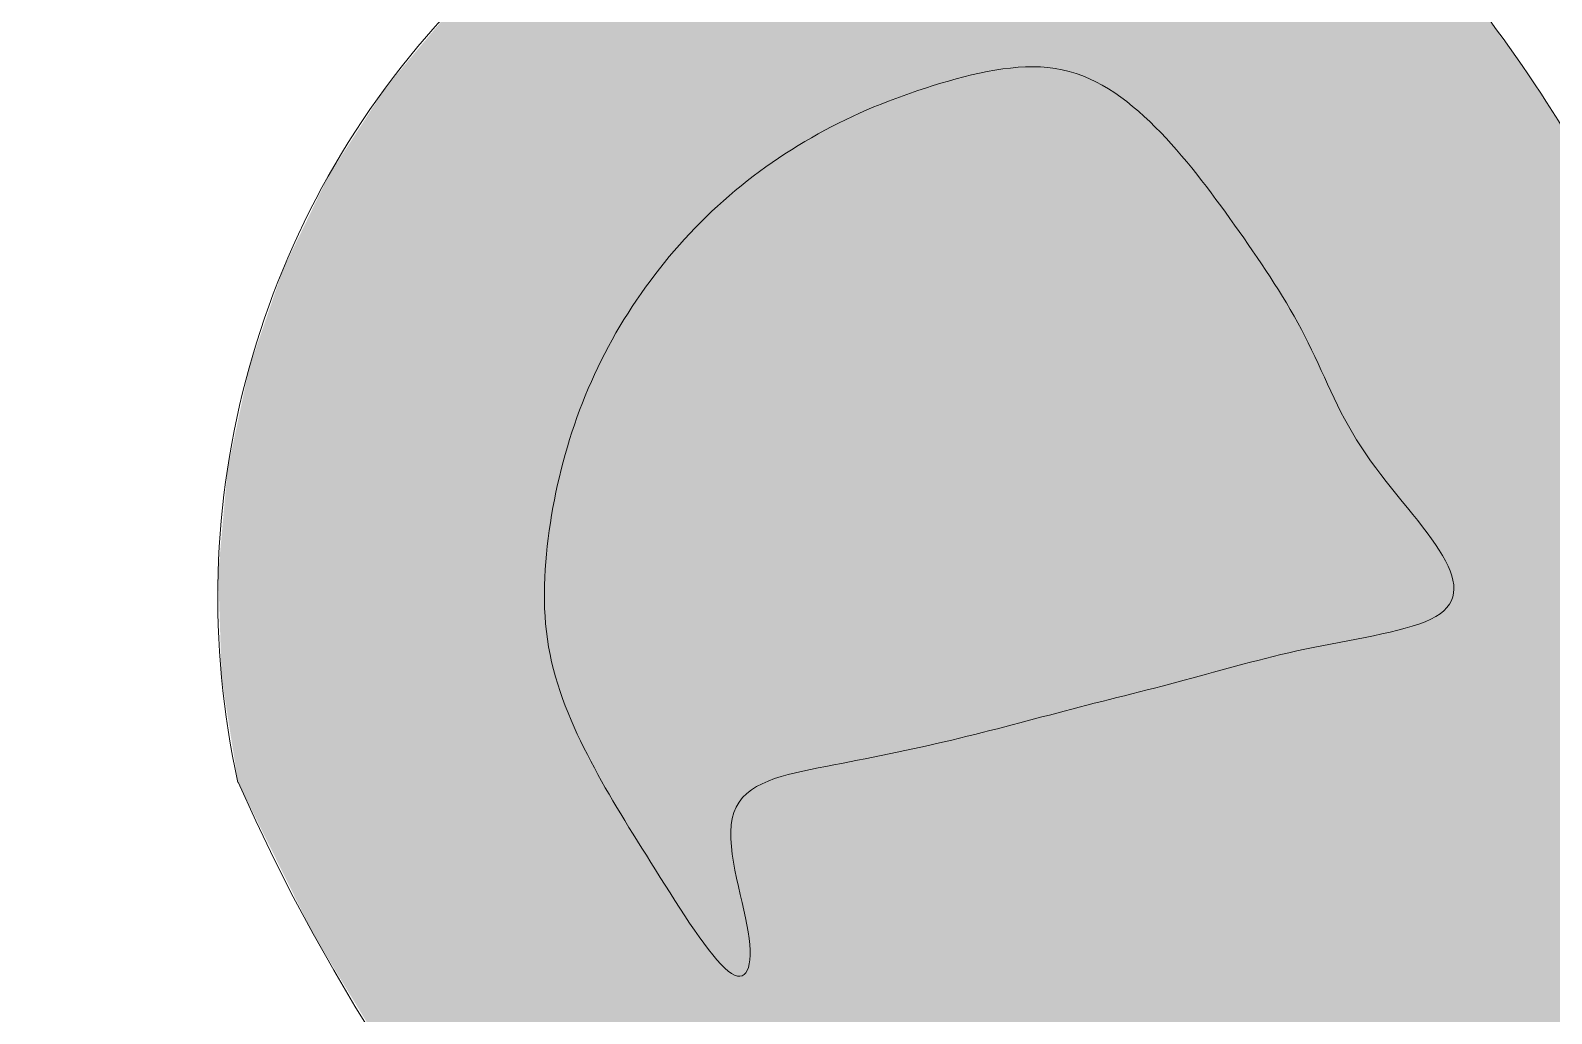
# Model space of a CAD drawing. Header units: inches. Extents: x 36 to 71.8, y 17.4 to 61.8.
# Drawn here: x 42.465 to 43.584, y 24.957 to 25.68 of the extents above; entities that cross this region are included whole.
import ezdxf

# ---------------------------------------------------------------- set-up
doc = ezdxf.new("R2010")
doc.units = ezdxf.units.IN
doc.header["$MEASUREMENT"] = 0
for name, color, linetype, lineweight in [('00_SOURCE_FROZEN', 7, 'CONTINUOUS', 18), ('20_ADDITIONS_CLOSED', 7, 'CONTINUOUS', 13), ('30_MATERIALS', 7, 'CONTINUOUS', 13)]:
    doc.layers.add(name, color=color, linetype=linetype, lineweight=lineweight)

msp = doc.modelspace()

# ---------------------------------------------------------------- hatches: boundary and pattern name
at = {"layer": '30_MATERIALS', "true_color": 0xe8d8b8}
h = msp.add_hatch(color=254, dxfattribs=at)
h.dxf.hatch_style = 1
h.paths.add_polyline_path([(42.618, 25.1268), (42.6059, 25.2038), (42.6034, 25.2808), (42.6103, 25.3571), (42.6262, 25.4317), (42.651, 25.5038), (42.6844, 25.5726), (42.7263, 25.6374), (42.7764, 25.6971), (42.8334, 25.7503), (42.8958, 25.7955), (42.9628, 25.8326), (43.0335, 25.8612), (43.1071, 25.8811), (43.1829, 25.892), (43.2599, 25.8935), (43.3375, 25.8856), (43.3888, 25.8453), (43.4371, 25.8019), (43.4822, 25.7554), (43.5241, 25.706), (43.5627, 25.654), (43.5977, 25.5994), (43.629, 25.5425), (43.6566, 25.4834), (43.6904, 25.4418), (43.7272, 25.404), (43.7667, 25.3698), (43.8087, 25.3395), (43.8528, 25.3131), (43.8988, 25.2906), (43.9464, 25.2721), (43.9953, 25.2577), (44.0452, 25.2475), (44.0959, 25.2415), (44.1471, 25.2399), (44.1984, 25.2426), (44.2497, 25.2497), (44.3006, 25.2613), (44.3509, 25.2775), (44.4003, 25.2984), (45.5531, 25.8559), (46.7069, 26.4115), (47.8615, 26.9652), (49.0171, 27.517), (49.377, 27.7139), (49.7401, 27.9048), (50.1062, 28.0896), (50.4753, 28.2683), (50.8473, 28.4409), (51.2221, 28.6073), (51.5997, 28.7675), (51.9799, 28.9214), (52.1435, 28.9637), (52.308, 29.0011), (52.4733, 29.0335), (52.6393, 29.0611), (52.806, 29.0838), (52.9731, 29.1016), (53.1405, 29.1145), (53.3083, 29.1224), (53.4762, 29.1255), (53.6442, 29.1236), (53.8121, 29.1168), (53.9798, 29.1051), (54.1473, 29.0885), (54.3144, 29.0669), (54.481, 29.0404), (54.647, 29.009), (54.6796, 29.0046), (54.7104, 28.995), (54.7389, 28.9808), (54.7646, 28.9623), (54.7871, 28.94), (54.8058, 28.9142), (54.8203, 28.8854), (54.8301, 28.854), (54.7941, 28.6765), (54.7694, 28.4972), (54.756, 28.3167), (54.7539, 28.1355), (54.7915, 28.0354), (54.8345, 27.9382), (54.8827, 27.844), (54.9359, 27.753), (54.9939, 27.6654), (55.0566, 27.5813), (55.1238, 27.501), (55.1953, 27.4246), (55.2709, 27.3523), (55.3505, 27.2842), (55.4339, 27.2206), (55.5208, 27.1616), (55.6113, 27.1075), (55.7049, 27.0582), (55.8017, 27.0142), (55.9014, 26.9755), (55.9546, 26.9606), (56.0086, 26.9528), (56.0627, 26.9521), (56.1162, 26.9584), (56.1685, 26.9714), (56.2189, 26.9911), (56.2667, 27.0174), (56.3113, 27.0501), (56.4876, 27.2716), (56.6729, 27.4841), (56.8671, 27.6876), (57.0696, 27.8817), (57.2801, 28.0663), (57.4983, 28.2411), (57.7238, 28.4058), (57.9563, 28.5604), (58.1954, 28.7045), (58.4408, 28.8379), (58.6921, 28.9604), (58.949, 29.0718), (59.2111, 29.1719), (59.478, 29.2604), (59.7494, 29.3371), (60.025, 29.4018), (60.1307, 29.43), (60.2379, 29.4456), (60.3455, 29.4488), (60.4525, 29.4397), (60.5577, 29.4185), (60.6601, 29.3853), (60.7586, 29.3403), (60.8523, 29.2836), (60.9387, 29.2165), (61.0159, 29.1405), (61.0835, 29.0567), (61.141, 28.9661), (61.1877, 28.8694), (61.2232, 28.7678), (61.2469, 28.6621), (61.2584, 28.5534), (61.1809, 28.3418), (61.0939, 28.1362), (60.998, 27.9368), (60.8933, 27.7438), (60.7803, 27.5573), (60.6592, 27.3775), (60.5304, 27.2046), (60.3941, 27.0388), (60.2507, 26.8802), (60.1006, 26.7289), (59.944, 26.5852), (59.7812, 26.4493), (59.6126, 26.3212), (59.4385, 26.2012), (59.2592, 26.0894), (59.075, 25.9861), (58.8863, 25.8913), (58.6933, 25.8052), (58.4964, 25.7281), (58.2959, 25.6601), (58.0921, 25.6013), (57.8854, 25.5519), (57.676, 25.5121), (57.4643, 25.4821), (57.2506, 25.462), (57.0352, 25.4519), (56.8185, 25.4522), (56.6007, 25.4629), (56.3821, 25.4842), (56.1632, 25.5163), (55.9442, 25.5593), (55.7253, 25.6134), (55.6518, 25.5586), (55.582, 25.4998), (55.5161, 25.4374), (55.4542, 25.3716), (55.3965, 25.3024), (55.343, 25.2302), (55.2938, 25.1552), (55.2491, 25.0775), (55.2089, 24.9973), (55.1734, 24.9149), (55.1427, 24.8305), (55.1169, 24.7442), (55.0961, 24.6562), (55.0803, 24.5668), (55.0698, 24.4762), (55.0646, 24.3846), (55.0431, 24.2341), (55.0317, 24.0838), (55.0304, 23.934), (55.0389, 23.7852), (55.0571, 23.6379), (55.0847, 23.4925), (55.1218, 23.3495), (55.1679, 23.2094), (55.2231, 23.0726), (55.2872, 22.9395), (55.3599, 22.8106), (55.4411, 22.6864), (55.5307, 22.5673), (55.6285, 22.4538), (55.7342, 22.3463), (55.8478, 22.2452), (55.9679, 22.152), (56.0929, 22.0677), (56.2224, 21.9924), (56.3559, 21.9262), (56.4929, 21.869), (56.6329, 21.8211), (56.7754, 21.7825), (56.9201, 21.7533), (57.0663, 21.7335), (57.2136, 21.7233), (57.3616, 21.7226), (57.5097, 21.7317), (57.6576, 21.7506), (57.8046, 21.7793), (57.9503, 21.818), (58.0943, 21.8667), (59.0127, 22.2029), (59.931, 22.5394), (60.8492, 22.8763), (61.7673, 23.2134), (61.8107, 23.2401), (61.8499, 23.2718), (61.8847, 23.3077), (61.9147, 23.3475), (61.9396, 23.3907), (61.9591, 23.4367), (61.9729, 23.4852), (61.9806, 23.5356), (61.9389, 23.5481), (61.9013, 23.5691), (61.8691, 23.5977), (61.8435, 23.633), (61.8262, 23.673), (61.8181, 23.7153), (61.8192, 23.7584), (61.8298, 23.8007), (61.9319, 23.9673), (62.047, 24.1249), (62.1745, 24.2727), (62.3137, 24.41), (62.3499, 24.4428), (62.3885, 24.4715), (62.4292, 24.496), (62.4715, 24.5164), (62.5152, 24.5325), (62.56, 24.5444), (62.6055, 24.5521), (62.6515, 24.5556), (62.6976, 24.5548), (62.7435, 24.5498), (62.7889, 24.5405), (62.8335, 24.527), (62.8769, 24.5091), (62.9189, 24.487), (62.9591, 24.4607), (62.9973, 24.43), (63.0936, 24.3802), (63.1918, 24.3353), (63.2916, 24.2952), (63.3929, 24.2599), (63.4956, 24.2295), (63.5994, 24.204), (63.7042, 24.1834), (63.8098, 24.1677), (63.916, 24.1569), (64.0226, 24.1511), (64.1295, 24.1503), (64.2365, 24.1546), (64.3434, 24.1638), (64.4501, 24.1782), (64.5563, 24.1976), (64.6619, 24.2221), (64.697, 24.2346), (64.733, 24.2413), (64.7691, 24.2423), (64.8048, 24.2377), (64.8394, 24.2276), (64.8721, 24.2122), (64.9024, 24.1917), (64.9295, 24.1661), (64.9522, 24.1365), (64.9696, 24.1043), (64.9816, 24.0701), (64.9881, 24.0347), (64.989, 23.9988), (64.9844, 23.9629), (64.974, 23.9278), (64.9579, 23.8941), (64.8736, 23.7813), (64.7842, 23.6726), (64.69, 23.5684), (64.5911, 23.4686), (64.4876, 23.3736), (64.3798, 23.2834), (64.2679, 23.1983), (64.1519, 23.1183), (63.7314, 23.0151), (63.3103, 22.9149), (62.8884, 22.8178), (62.4658, 22.7238), (62.1136, 22.5401), (61.7591, 22.361), (61.4024, 22.1865), (61.0434, 22.0165), (60.6824, 21.8512), (60.3192, 21.6905), (59.9539, 21.5345), (59.5866, 21.3832), (59.4, 21.2992), (59.2112, 21.2207), (59.0206, 21.1476), (58.8282, 21.08), (58.6341, 21.018), (58.4384, 20.9616), (58.2413, 20.9107), (58.0428, 20.8654), (57.8432, 20.8258), (57.6424, 20.7918), (57.4407, 20.7635), (57.2382, 20.741), (57.035, 20.7241), (56.8311, 20.7131), (56.6268, 20.7078), (56.4221, 20.7083), (56.312, 20.7124), (56.2028, 20.7219), (56.0946, 20.7369), (55.9876, 20.7573), (55.8821, 20.7829), (55.7781, 20.8137), (55.6759, 20.8496), (55.5757, 20.8905), (55.4776, 20.9363), (55.3819, 20.987), (55.2888, 21.0425), (55.1983, 21.1026), (55.1108, 21.1674), (55.0263, 21.2366), (54.9452, 21.3104), (54.8675, 21.3884), (54.7939, 21.4704), (54.7248, 21.5555), (54.6603, 21.6437), (54.6005, 21.7347), (54.5455, 21.8283), (54.4953, 21.9245), (54.4501, 22.0229), (54.4098, 22.1233), (54.3745, 22.2257), (54.3444, 22.3297), (54.3194, 22.4352), (54.2997, 22.542), (54.2854, 22.65), (54.2765, 22.7588), (54.273, 22.8684), (54.2751, 22.9785), (54.3145, 23.233), (54.3619, 23.4859), (54.4172, 23.7371), (54.4805, 23.9863), (54.5516, 24.2334), (54.6305, 24.4782), (54.7171, 24.7205), (54.8115, 24.9601), (54.8653, 25.0999), (54.9044, 25.2433), (54.9286, 25.3893), (54.938, 25.5365), (54.9325, 25.684), (54.9122, 25.8305), (54.8771, 25.975), (54.827, 26.1162), (54.7272, 26.1878), (54.6337, 26.2656), (54.5466, 26.3493), (54.4662, 26.4384), (54.3927, 26.5325), (54.3261, 26.6313), (54.2668, 26.7342), (54.2149, 26.8409), (54.1705, 26.951), (54.1339, 27.064), (54.1052, 27.1796), (54.0847, 27.2973), (54.0724, 27.4167), (54.0687, 27.5374), (54.0736, 27.6589), (54.0874, 27.781), (54.0667, 27.8219), (54.0426, 27.8605), (54.0151, 27.8966), (53.9846, 27.93), (53.9511, 27.9606), (53.915, 27.988), (53.8764, 28.0121), (53.8354, 28.0327), (53.699, 28.0637), (53.5618, 28.0888), (53.424, 28.108), (53.2858, 28.1213), (53.1475, 28.1288), (53.0091, 28.1304), (52.8709, 28.1262), (52.7331, 28.1163), (52.5958, 28.1005), (52.4592, 28.079), (52.3235, 28.0517), (52.189, 28.0187), (52.0557, 27.98), (51.9238, 27.9356), (51.7937, 27.8855), (51.6653, 27.8297), (50.7249, 27.4038), (49.7865, 26.9734), (48.8502, 26.5384), (47.916, 26.0989), (46.984, 25.655), (46.0541, 25.2065), (45.1264, 24.7535), (44.2009, 24.2961), (44.0779, 24.2782), (43.9555, 24.271), (43.8342, 24.2742), (43.7147, 24.2876), (43.5974, 24.3107), (43.4829, 24.3433), (43.3719, 24.3851), (43.2648, 24.4358), (43.1622, 24.4951), (43.0647, 24.5627), (42.9729, 24.6384), (42.8872, 24.7218), (42.8084, 24.8126), (42.7368, 24.9106), (42.6732, 25.0154)])
h.paths.add_polyline_path([(59.8122, 28.4123), (59.5927, 28.4179), (59.3748, 28.4096), (59.1591, 28.3877), (58.9463, 28.3524), (58.7368, 28.3041), (58.5313, 28.2431), (58.3304, 28.1695), (58.1345, 28.0837), (57.9444, 27.986), (57.7605, 27.8766), (57.5834, 27.7557), (57.4138, 27.6237), (57.2521, 27.4809), (57.099, 27.3274), (56.955, 27.1637), (56.8207, 26.9899), (56.8282, 26.9113), (56.8501, 26.8378), (56.885, 26.7708), (56.9313, 26.7119), (56.9878, 26.6625), (57.0529, 26.6243), (57.1252, 26.5987), (57.2033, 26.5871), (57.4183, 26.5657), (57.6328, 26.557), (57.8465, 26.5607), (58.0587, 26.5768), (58.2689, 26.605), (58.4767, 26.6452), (58.6815, 26.6972), (58.8828, 26.7608), (59.0801, 26.8358), (59.273, 26.9221), (59.4609, 27.0195), (59.6433, 27.1278), (59.8196, 27.2469), (59.9895, 27.3765), (60.1524, 27.5164), (60.3077, 27.6666), (60.3365, 27.73), (60.3561, 27.7958), (60.3667, 27.863), (60.3681, 27.9307), (60.3605, 27.9981), (60.3439, 28.0641), (60.3183, 28.1278), (60.2839, 28.1882), (60.2415, 28.2434), (60.1927, 28.2917), (60.1383, 28.3326), (60.0791, 28.3657), (60.0161, 28.3906), (59.9501, 28.4069), (59.8818, 28.4143)], flags=0)
at = {"layer": '30_MATERIALS', "true_color": 0xb6c890}
h = msp.add_hatch(color=9, dxfattribs=at)
h.dxf.hatch_style = 1
h.paths.add_polyline_path([(42.8464, 25.2264), (42.8459, 25.23), (42.8453, 25.2336), (42.8449, 25.2372), (42.8445, 25.2408), (42.8441, 25.2444), (42.8439, 25.248), (42.8436, 25.2516), (42.8435, 25.2553), (42.8434, 25.2589), (42.8433, 25.2626), (42.8433, 25.2662), (42.8433, 25.2699), (42.8434, 25.2736), (42.8436, 25.2772), (42.8437, 25.2809), (42.844, 25.2846), (42.8442, 25.2883), (42.8446, 25.2919), (42.8449, 25.2956), (42.8453, 25.2993), (42.8457, 25.3029), (42.8462, 25.3066), (42.8467, 25.3103), (42.8472, 25.3139), (42.8477, 25.3176), (42.8483, 25.3212), (42.8489, 25.3248), (42.8496, 25.3285), (42.8502, 25.3321), (42.8509, 25.3357), (42.8517, 25.3393), (42.8524, 25.3429), (42.8532, 25.3465), (42.854, 25.35), (42.8549, 25.3536), (42.8558, 25.3572), (42.8567, 25.3607), (42.8576, 25.3642), (42.8586, 25.3678), (42.8596, 25.3713), (42.8606, 25.3748), (42.8617, 25.3783), (42.8628, 25.3818), (42.8639, 25.3852), (42.8651, 25.3887), (42.8662, 25.3922), (42.8675, 25.3956), (42.8687, 25.399), (42.87, 25.4024), (42.8713, 25.4058), (42.8727, 25.4092), (42.8741, 25.4126), (42.8755, 25.416), (42.8769, 25.4193), (42.8784, 25.4227), (42.8799, 25.426), (42.8814, 25.4293), (42.883, 25.4326), (42.8846, 25.4359), (42.8863, 25.4391), (42.8879, 25.4424), (42.8896, 25.4456), (42.8913, 25.4489), (42.8931, 25.4521), (42.8949, 25.4552), (42.8967, 25.4584), (42.8986, 25.4616), (42.9004, 25.4647), (42.9023, 25.4678), (42.9043, 25.4709), (42.9062, 25.474), (42.9082, 25.4771), (42.9103, 25.4801), (42.9123, 25.4832), (42.9144, 25.4862), (42.9165, 25.4892), (42.9186, 25.4921), (42.9208, 25.4951), (42.923, 25.498), (42.9252, 25.5009), (42.9275, 25.5038), (42.9297, 25.5067), (42.932, 25.5096), (42.9344, 25.5124), (42.9367, 25.5152), (42.9391, 25.518), (42.9415, 25.5207), (42.9439, 25.5235), (42.9464, 25.5262), (42.9489, 25.5289), (42.9514, 25.5316), (42.9539, 25.5342), (42.9565, 25.5368), (42.959, 25.5394), (42.9616, 25.542), (42.9643, 25.5445), (42.9669, 25.5471), (42.9696, 25.5495), (42.9723, 25.552), (42.975, 25.5545), (42.9778, 25.5569), (42.9805, 25.5593), (42.9833, 25.5616), (42.9861, 25.564), (42.9889, 25.5663), (42.9918, 25.5685), (42.9947, 25.5708), (42.9976, 25.573), (43.0005, 25.5752), (43.0034, 25.5774), (43.0064, 25.5795), (43.0093, 25.5816), (43.0123, 25.5837), (43.0154, 25.5858), (43.0184, 25.5878), (43.0214, 25.5898), (43.0245, 25.5918), (43.0276, 25.5937), (43.0307, 25.5956), (43.0338, 25.5975), (43.037, 25.5993), (43.0401, 25.6012), (43.0433, 25.603), (43.0465, 25.6047), (43.0497, 25.6064), (43.0529, 25.6081), (43.0561, 25.6098), (43.0594, 25.6115), (43.0627, 25.6131), (43.0659, 25.6147), (43.0692, 25.6162), (43.0725, 25.6178), (43.0759, 25.6193), (43.0792, 25.6207), (43.0826, 25.6222), (43.086, 25.6236), (43.0894, 25.625), (43.0928, 25.6264), (43.0962, 25.6277), (43.0996, 25.629), (43.1031, 25.6303), (43.1066, 25.6316), (43.11, 25.6328), (43.1135, 25.6341), (43.1171, 25.6353), (43.1206, 25.6364), (43.1242, 25.6376), (43.1277, 25.6387), (43.1313, 25.6398), (43.1349, 25.6409), (43.1385, 25.642), (43.1421, 25.643), (43.1458, 25.644), (43.1494, 25.645), (43.1531, 25.646), (43.1567, 25.6469), (43.1604, 25.6477), (43.1641, 25.6485), (43.1677, 25.6493), (43.1714, 25.65), (43.175, 25.6506), (43.1787, 25.6512), (43.1823, 25.6517), (43.1859, 25.6521), (43.1895, 25.6525), (43.1931, 25.6527), (43.1967, 25.6529), (43.2002, 25.653), (43.2038, 25.653), (43.2073, 25.6529), (43.2107, 25.6527), (43.2142, 25.6524), (43.2176, 25.652), (43.221, 25.6515), (43.2243, 25.6509), (43.2276, 25.6501), (43.2308, 25.6492), (43.2341, 25.6483), (43.2373, 25.6472), (43.2404, 25.646), (43.2435, 25.6446), (43.2466, 25.6432), (43.2496, 25.6417), (43.2527, 25.6401), (43.2556, 25.6384), (43.2586, 25.6367), (43.2615, 25.6348), (43.2644, 25.6329), (43.2672, 25.6308), (43.27, 25.6288), (43.2728, 25.6266), (43.2756, 25.6244), (43.2783, 25.6221), (43.281, 25.6198), (43.2837, 25.6174), (43.2863, 25.6149), (43.289, 25.6124), (43.2916, 25.6099), (43.2941, 25.6073), (43.2967, 25.6047), (43.2992, 25.602), (43.3017, 25.5993), (43.3042, 25.5966), (43.3067, 25.5939), (43.3091, 25.5911), (43.3115, 25.5883), (43.3139, 25.5855), (43.3163, 25.5826), (43.3187, 25.5798), (43.321, 25.5769), (43.3233, 25.574), (43.3256, 25.571), (43.3279, 25.5681), (43.3302, 25.5651), (43.3325, 25.5621), (43.3347, 25.5592), (43.337, 25.5562), (43.3392, 25.5531), (43.3414, 25.5501), (43.3436, 25.5471), (43.3458, 25.5441), (43.3479, 25.541), (43.3501, 25.538), (43.3523, 25.5349), (43.3544, 25.5319), (43.3565, 25.5288), (43.3587, 25.5258), (43.3608, 25.5228), (43.3629, 25.5197), (43.365, 25.5167), (43.3671, 25.5136), (43.3691, 25.5106), (43.3712, 25.5075), (43.3732, 25.5045), (43.3753, 25.5014), (43.3773, 25.4984), (43.3792, 25.4953), (43.3812, 25.4922), (43.3831, 25.4892), (43.3851, 25.4861), (43.3869, 25.483), (43.3888, 25.4799), (43.3907, 25.4768), (43.3925, 25.4737), (43.3943, 25.4706), (43.396, 25.4675), (43.3978, 25.4643), (43.3995, 25.4612), (43.4011, 25.458), (43.4028, 25.4549), (43.4044, 25.4517), (43.4059, 25.4485), (43.4075, 25.4453), (43.409, 25.4421), (43.4105, 25.4389), (43.412, 25.4356), (43.4135, 25.4324), (43.415, 25.4292), (43.4165, 25.4259), (43.418, 25.4227), (43.4195, 25.4194), (43.421, 25.4161), (43.4226, 25.4129), (43.4241, 25.4096), (43.4257, 25.4063), (43.4274, 25.403), (43.429, 25.3997), (43.4307, 25.3965), (43.4325, 25.3932), (43.4343, 25.3899), (43.4361, 25.3866), (43.438, 25.3833), (43.44, 25.38), (43.442, 25.3768), (43.4441, 25.3735), (43.4463, 25.3702), (43.4486, 25.3669), (43.4509, 25.3637), (43.4532, 25.3604), (43.4557, 25.3572), (43.4581, 25.3539), (43.4606, 25.3507), (43.4631, 25.3475), (43.4656, 25.3443), (43.4681, 25.3412), (43.4706, 25.338), (43.4731, 25.3349), (43.4756, 25.3318), (43.4781, 25.3288), (43.4806, 25.3258), (43.483, 25.3228), (43.4853, 25.3198), (43.4876, 25.3169), (43.4899, 25.314), (43.4921, 25.3111), (43.4942, 25.3083), (43.4962, 25.3055), (43.4981, 25.3028), (43.4999, 25.3001), (43.5016, 25.2975), (43.5032, 25.2949), (43.5047, 25.2924), (43.5061, 25.2899), (43.5073, 25.2875), (43.5084, 25.2852), (43.5094, 25.2828), (43.5103, 25.2806), (43.511, 25.2784), (43.5115, 25.2762), (43.512, 25.2741), (43.5122, 25.272), (43.5124, 25.27), (43.5123, 25.2681), (43.5122, 25.2662), (43.5118, 25.2643), (43.5113, 25.2625), (43.5107, 25.2608), (43.5098, 25.2591), (43.5088, 25.2574), (43.5076, 25.2559), (43.5063, 25.2543), (43.5047, 25.2528), (43.503, 25.2514), (43.5011, 25.25), (43.499, 25.2487), (43.4967, 25.2475), (43.4942, 25.2462), (43.4915, 25.2451), (43.4887, 25.244), (43.4857, 25.2429), (43.4826, 25.2418), (43.4794, 25.2408), (43.476, 25.2399), (43.4725, 25.2389), (43.4689, 25.238), (43.4652, 25.2371), (43.4614, 25.2363), (43.4575, 25.2355), (43.4536, 25.2346), (43.4496, 25.2338), (43.4456, 25.233), (43.4415, 25.2323), (43.4375, 25.2315), (43.4333, 25.2307), (43.4292, 25.23), (43.4251, 25.2292), (43.421, 25.2284), (43.417, 25.2276), (43.4129, 25.2268), (43.4089, 25.226), (43.405, 25.2252), (43.4011, 25.2244), (43.3973, 25.2236), (43.3935, 25.2227), (43.3897, 25.2218), (43.386, 25.221), (43.3823, 25.2201), (43.3787, 25.2192), (43.3751, 25.2183), (43.3715, 25.2174), (43.3679, 25.2165), (43.3644, 25.2155), (43.3609, 25.2146), (43.3574, 25.2137), (43.3539, 25.2127), (43.3505, 25.2118), (43.347, 25.2108), (43.3436, 25.2099), (43.3402, 25.2089), (43.3367, 25.208), (43.3333, 25.2071), (43.3299, 25.2061), (43.3264, 25.2052), (43.323, 25.2042), (43.3195, 25.2033), (43.3161, 25.2024), (43.3126, 25.2014), (43.3091, 25.2005), (43.3056, 25.1996), (43.3021, 25.1987), (43.2986, 25.1978), (43.2951, 25.1969), (43.2916, 25.196), (43.288, 25.1951), (43.2845, 25.1942), (43.2809, 25.1933), (43.2774, 25.1924), (43.2738, 25.1915), (43.2703, 25.1906), (43.2667, 25.1897), (43.2632, 25.1888), (43.2596, 25.1879), (43.2561, 25.187), (43.2525, 25.1861), (43.249, 25.1852), (43.2454, 25.1843), (43.2419, 25.1834), (43.2383, 25.1825), (43.2348, 25.1816), (43.2313, 25.1806), (43.2278, 25.1797), (43.2243, 25.1788), (43.2207, 25.1779), (43.2172, 25.177), (43.2137, 25.176), (43.2103, 25.1751), (43.2068, 25.1742), (43.2033, 25.1733), (43.1998, 25.1723), (43.1963, 25.1714), (43.1928, 25.1705), (43.1893, 25.1696), (43.1858, 25.1686), (43.1823, 25.1677), (43.1788, 25.1668), (43.1752, 25.1659), (43.1717, 25.165), (43.1682, 25.1641), (43.1646, 25.1632), (43.1611, 25.1623), (43.1575, 25.1614), (43.1539, 25.1605), (43.1503, 25.1597), (43.1467, 25.1588), (43.1431, 25.1579), (43.1395, 25.1571), (43.1358, 25.1562), (43.1321, 25.1554), (43.1285, 25.1546), (43.1248, 25.1537), (43.1211, 25.1529), (43.1174, 25.1521), (43.1137, 25.1513), (43.1099, 25.1505), (43.1062, 25.1497), (43.1025, 25.1489), (43.0987, 25.1481), (43.095, 25.1474), (43.0913, 25.1466), (43.0875, 25.1458), (43.0838, 25.1451), (43.08, 25.1443), (43.0763, 25.1436), (43.0726, 25.1429), (43.0689, 25.1421), (43.0651, 25.1414), (43.0614, 25.1407), (43.0577, 25.1399), (43.054, 25.1392), (43.0504, 25.1385), (43.0467, 25.1378), (43.043, 25.1371), (43.0394, 25.1363), (43.0358, 25.1356), (43.0323, 25.1348), (43.0288, 25.1341), (43.0254, 25.1332), (43.022, 25.1324), (43.0187, 25.1314), (43.0155, 25.1305), (43.0124, 25.1294), (43.0094, 25.1283), (43.0065, 25.1271), (43.0037, 25.1259), (43.001, 25.1245), (42.9985, 25.1231), (42.9961, 25.1215), (42.9938, 25.1199), (42.9917, 25.1181), (42.9898, 25.1162), (42.988, 25.1142), (42.9864, 25.112), (42.985, 25.1097), (42.9837, 25.1072), (42.9827, 25.1046), (42.9819, 25.1019), (42.9813, 25.099), (42.9808, 25.0959), (42.9805, 25.0927), (42.9804, 25.0894), (42.9805, 25.086), (42.9806, 25.0825), (42.9809, 25.079), (42.9814, 25.0753), (42.9819, 25.0716), (42.9825, 25.0679), (42.9831, 25.0641), (42.9839, 25.0603), (42.9846, 25.0564), (42.9855, 25.0526), (42.9863, 25.0488), (42.9872, 25.045), (42.9881, 25.0412), (42.9889, 25.0375), (42.9898, 25.0339), (42.9906, 25.0303), (42.9913, 25.0267), (42.992, 25.0233), (42.9927, 25.02), (42.9932, 25.0168), (42.9937, 25.0137), (42.9941, 25.0107), (42.9944, 25.0079), (42.9945, 25.0052), (42.9946, 25.0027), (42.9947, 25.0003), (42.9946, 24.998), (42.9944, 24.9959), (42.9941, 24.994), (42.9938, 24.9922), (42.9934, 24.9906), (42.9929, 24.9891), (42.9923, 24.9879), (42.9916, 24.9868), (42.9908, 24.9859), (42.9899, 24.9852), (42.989, 24.9846), (42.988, 24.9843), (42.9869, 24.9842), (42.9857, 24.9843), (42.9844, 24.9846), (42.9831, 24.985), (42.9817, 24.9858), (42.9802, 24.9867), (42.9786, 24.9879), (42.9769, 24.9892), (42.9752, 24.9909), (42.9734, 24.9927), (42.9715, 24.9947), (42.9696, 24.9969), (42.9677, 24.9992), (42.9656, 25.0018), (42.9635, 25.0045), (42.9614, 25.0073), (42.9593, 25.0102), (42.9571, 25.0133), (42.9549, 25.0165), (42.9526, 25.0197), (42.9503, 25.0231), (42.948, 25.0265), (42.9457, 25.03), (42.9434, 25.0336), (42.9411, 25.0371), (42.9388, 25.0408), (42.9365, 25.0444), (42.9342, 25.048), (42.9319, 25.0517), (42.9296, 25.0553), (42.9274, 25.0589), (42.9251, 25.0624), (42.9229, 25.0659), (42.9208, 25.0694), (42.9186, 25.0728), (42.9165, 25.0761), (42.9144, 25.0795), (42.9123, 25.0828), (42.9103, 25.086), (42.9083, 25.0893), (42.9063, 25.0925), (42.9043, 25.0957), (42.9024, 25.0988), (42.9005, 25.102), (42.8986, 25.1051), (42.8967, 25.1082), (42.8949, 25.1113), (42.893, 25.1144), (42.8912, 25.1175), (42.8894, 25.1205), (42.8877, 25.1236), (42.8859, 25.1267), (42.8842, 25.1298), (42.8825, 25.1329), (42.8808, 25.136), (42.8791, 25.1391), (42.8775, 25.1423), (42.8758, 25.1454), (42.8742, 25.1486), (42.8726, 25.1518), (42.871, 25.155), (42.8695, 25.1582), (42.8679, 25.1615), (42.8664, 25.1648), (42.8649, 25.168), (42.8635, 25.1714), (42.8621, 25.1747), (42.8607, 25.178), (42.8594, 25.1814), (42.8581, 25.1847), (42.8568, 25.1881), (42.8556, 25.1915), (42.8545, 25.1949), (42.8534, 25.1984), (42.8523, 25.2018), (42.8513, 25.2053), (42.8503, 25.2088), (42.8494, 25.2123), (42.8486, 25.2158), (42.8478, 25.2193), (42.8471, 25.2229)])

# ---------------------------------------------------------------- linework, layer by layer
at = {"layer": '00_SOURCE_FROZEN'}
for centre, radius, start, end in [((22.0198, 47.8249), 27.364, 300.64801, 321.9453), ((43.2344, 25.2628), 0.6313, 80.6045, 192.4444), ((42.7647, 25.1035), 0.9694, 23.0697, 53.7791), ((43.9334, 25.7098), 1.4388, 203.904, 280.7134)]:
    msp.add_arc(centre, radius, start, end, dxfattribs=at)
at = {"layer": '20_ADDITIONS_CLOSED'}
msp.add_open_spline([(42.8464, 25.2264), (42.8413, 25.2561), (42.843, 25.2872), (42.8477, 25.3176), (42.8525, 25.3479), (42.8602, 25.3775), (42.8713, 25.4058), (42.8824, 25.4342), (42.8969, 25.4612), (42.9144, 25.4862), (42.9318, 25.5112), (42.9522, 25.5342), (42.975, 25.5545), (42.9978, 25.5747), (43.0229, 25.5921), (43.0497, 25.6064), (43.0764, 25.6208), (43.1048, 25.6319), (43.1349, 25.6409), (43.1649, 25.6499), (43.1966, 25.6567), (43.2243, 25.6509), (43.2519, 25.6451), (43.2755, 25.6266), (43.2967, 25.6047), (43.3178, 25.5827), (43.3366, 25.5572), (43.3544, 25.5319), (43.3723, 25.5065), (43.3893, 25.4813), (43.4028, 25.4549), (43.4163, 25.4284), (43.4262, 25.4008), (43.4441, 25.3735), (43.462, 25.3462), (43.4878, 25.3192), (43.5016, 25.2975), (43.5155, 25.2758), (43.5173, 25.2595), (43.499, 25.2487), (43.4806, 25.238), (43.442, 25.2328), (43.4089, 25.226), (43.3759, 25.2193), (43.3484, 25.2111), (43.3195, 25.2033), (43.2907, 25.1955), (43.2606, 25.1883), (43.2313, 25.1806), (43.2019, 25.173), (43.1733, 25.1651), (43.1431, 25.1579), (43.1129, 25.1508), (43.081, 25.1444), (43.0504, 25.1385), (43.0197, 25.1326), (42.9904, 25.127), (42.9827, 25.1046), (42.975, 25.0823), (42.989, 25.043), (42.9932, 25.0168), (42.9975, 24.9905), (42.9921, 24.9772), (42.9786, 24.9879), (42.9651, 24.9985), (42.9436, 25.033), (42.9251, 25.0624), (42.9067, 25.0918), (42.8912, 25.116), (42.8775, 25.1423), (42.8637, 25.1685), (42.8516, 25.1967), (42.8464, 25.2264)], degree=3, knots=[0, 0, 0, 0, 0.041667, 0.041667, 0.041667, 0.083333, 0.083333, 0.083333, 0.125, 0.125, 0.125, 0.166667, 0.166667, 0.166667, 0.208333, 0.208333, 0.208333, 0.25, 0.25, 0.25, 0.291667, 0.291667, 0.291667, 0.333333, 0.333333, 0.333333, 0.375, 0.375, 0.375, 0.416667, 0.416667, 0.416667, 0.458333, 0.458333, 0.458333, 0.5, 0.5, 0.5, 0.541667, 0.541667, 0.541667, 0.583333, 0.583333, 0.583333, 0.625, 0.625, 0.625, 0.666667, 0.666667, 0.666667, 0.708333, 0.708333, 0.708333, 0.75, 0.75, 0.75, 0.791667, 0.791667, 0.791667, 0.833333, 0.833333, 0.833333, 0.875, 0.875, 0.875, 0.916667, 0.916667, 0.916667, 0.958333, 0.958333, 0.958333, 1, 1, 1, 1], dxfattribs=at)

doc.saveas('drawing.dxf')
